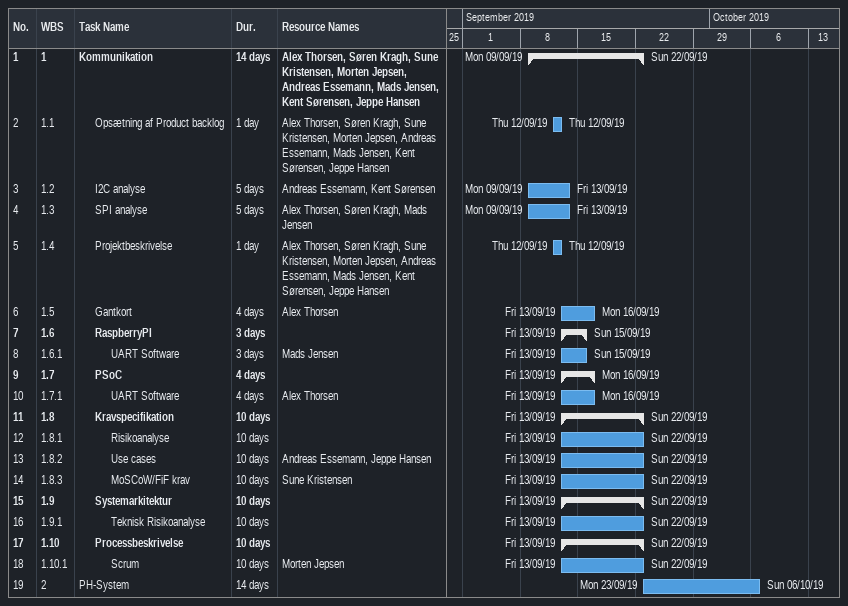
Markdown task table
| ID | WBS | Task | Duration | Start | Finish | Resources |
|---|---|---|---|---|---|---|
| 1 | 1 | **Kommunikation** | 14d | 2019-09-09 | 2019-09-22 | Alex Thorsen, Søren Kragh, Sune Kristensen, Morten Jepsen, Andreas Essemann, Mads Jensen, Kent Sørensen, Jeppe Hansen |
| 2 | 1.1 | Opsætning af Product backlog | 1d | 2019-09-12 | 2019-09-12 | Alex Thorsen, Søren Kragh, Sune Kristensen, Morten Jepsen, Andreas Essemann, Mads Jensen, Kent Sørensen, Jeppe Hansen |
| 3 | 1.2 | I2C analyse | 5d | 2019-09-09 | 2019-09-13 | Andreas Essemann, Kent Sørensen |
| 4 | 1.3 | SPI analyse | 5d | 2019-09-09 | 2019-09-13 | Alex Thorsen, Søren Kragh, Mads Jensen |
| 5 | 1.4 | Projektbeskrivelse | 1d | 2019-09-12 | 2019-09-12 | Alex Thorsen, Søren Kragh, Sune Kristensen, Morten Jepsen, Andreas Essemann, Mads Jensen, Kent Sørensen, Jeppe Hansen |
| 6 | 1.5 | Gantkort | 4d | 2019-09-13 | 2019-09-16 | Alex Thorsen |
| 7 | 1.6 | **RaspberryPI** | 3d | 2019-09-13 | 2019-09-15 |  |
| 8 | 1.6.1 | UART Software | 3d | 2019-09-13 | 2019-09-15 | Mads Jensen |
| 9 | 1.7 | **PSoC** | 4d | 2019-09-13 | 2019-09-16 |  |
| 10 | 1.7.1 | UART Software | 4d | 2019-09-13 | 2019-09-16 | Alex Thorsen |
| 11 | 1.8 | **Kravspecifikation** | 10d | 2019-09-13 | 2019-09-22 |  |
| 12 | 1.8.1 | Risikoanalyse | 10d | 2019-09-13 | 2019-09-22 |  |
| 13 | 1.8.2 | Use cases | 10d | 2019-09-13 | 2019-09-22 | Andreas Essemann, Jeppe Hansen |
| 14 | 1.8.3 | MoSCoW/FiF krav | 10d | 2019-09-13 | 2019-09-22 | Sune Kristensen |
| 15 | 1.9 | **Systemarkitektur** | 10d | 2019-09-13 | 2019-09-22 |  |
| 16 | 1.9.1 | Teknisk Risikoanalyse | 10d | 2019-09-13 | 2019-09-22 |  |
| 17 | 1.10 | **Processbeskrivelse** | 10d | 2019-09-13 | 2019-09-22 |  |
| 18 | 1.10.1 | Scrum | 10d | 2019-09-13 | 2019-09-22 | Morten Jepsen |
| 19 | 2 | PH-System | 14d | 2019-09-23 | 2019-10-06 |  |
